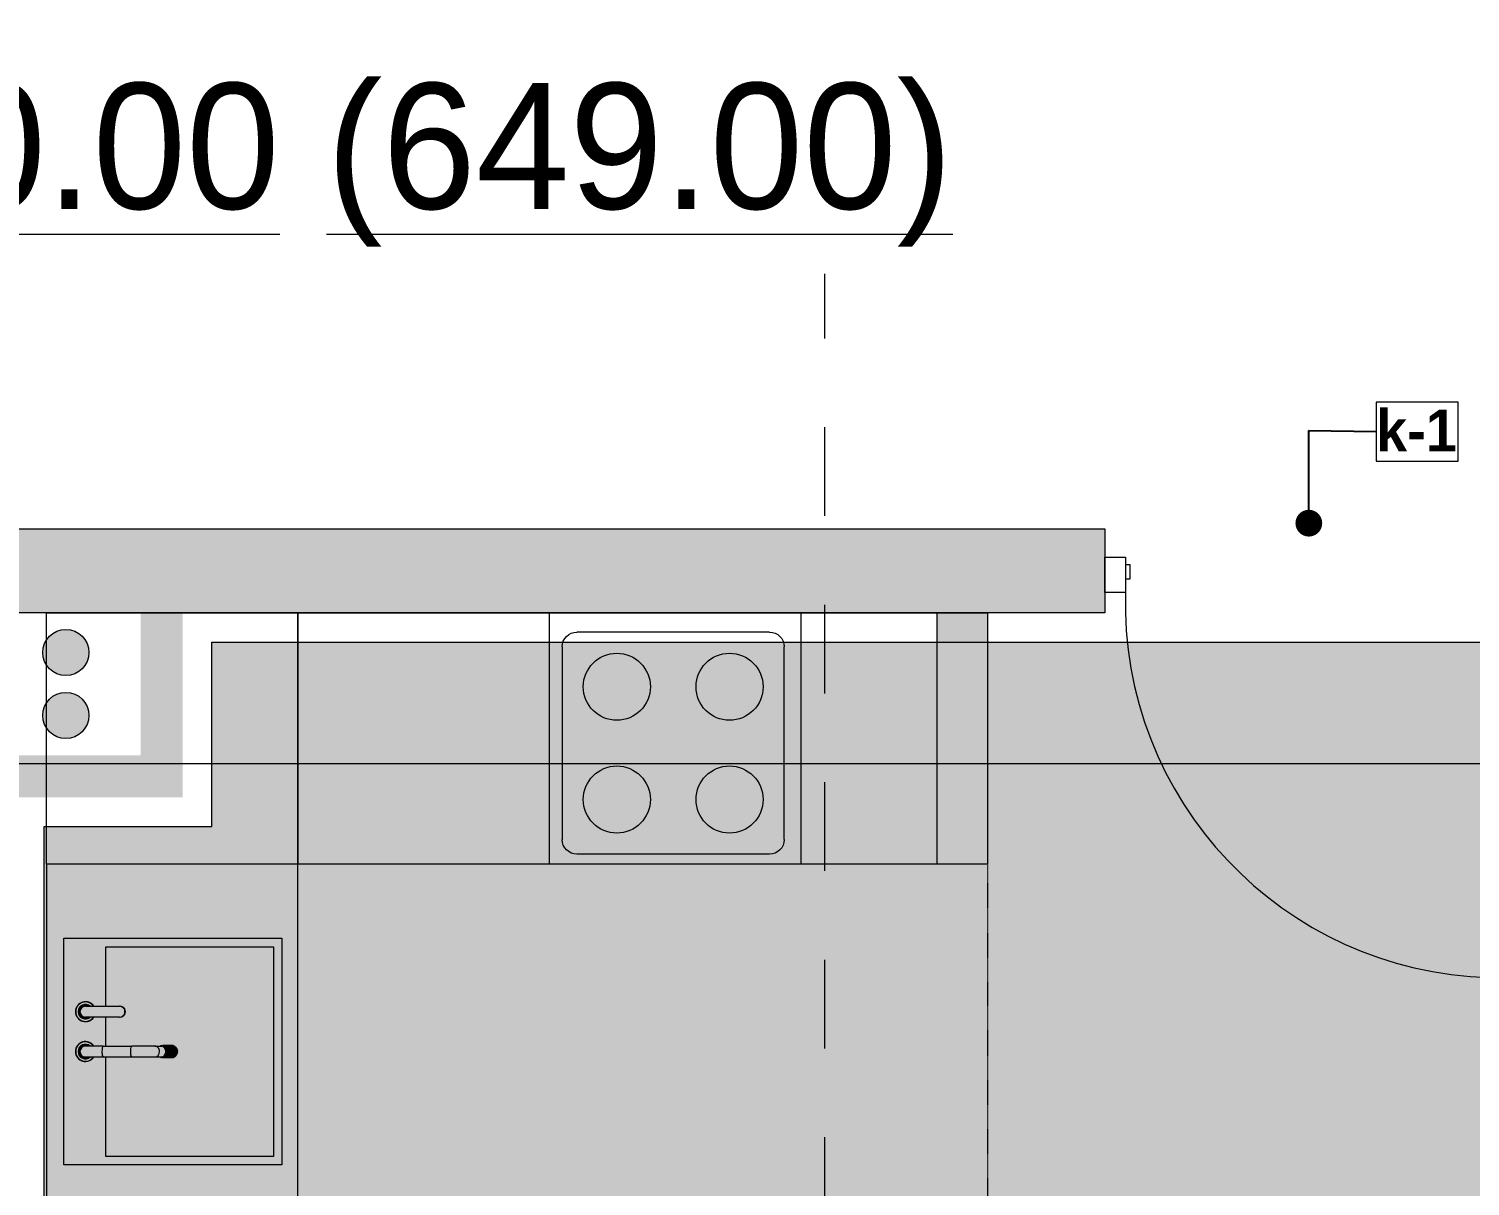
# Model space of a CAD drawing. Header units: millimetres. Extents: x 475206255 to 476720147, y 4620882299 to 4621447368.
# Drawn here: x 475243253 to 475246691, y 4620997683 to 4621000443 of the extents above; entities that cross this region are included whole.
import ezdxf

# ---------------------------------------------------------------- set-up
doc = ezdxf.new("R2010")
doc.units = ezdxf.units.MM
doc.header["$MEASUREMENT"] = 0
doc.set_wipeout_variables(frame=1)
for name, pattern in [('ACAD_ISO02W100', [7.5, 6, -1.5]), ('dash fine 0_25', [0.5952, 0.2976, -0.2976]), ('Dashed', [423.333333, 211.666667, -211.666667]), ('Wipeout_Contour', [1000, 0, -1000])]:
    doc.linetypes.add(name, pattern=pattern)
for name, color, linetype, lineweight in [('2D Drafting - General_Pen_No__1_Pen_No__7_Pen_No__7', 7, 'Continuous', 0), ('2D Drafting - General_Pen_No__250_Pen_No__7_Pen_No__250', 7, 'Continuous', 0), ('2D Drafting - General_Pen_No__250_Pen_No__7_Pen_No__7', 7, 'Continuous', 0), ('Doors_Pen_No__7_Pen_No__7_Pen_No__7', 7, 'Continuous', 0), ('G-Anno-Nplt_Pen_No__151', 151, 'Continuous', 0), ('G-Anno-Nplt_Pen_No__4', 7, 'Continuous', 0), ('New_--------AVEJI_MODZRAVI_Pen_No__7', 7, 'Continuous', 0), ('New_--------AVEJI_UDZRAVI_Pen_No__7', 7, 'Continuous', 0), ('New_._Pen_No__1', 1, 'Continuous', 0), ('New_Annotation - Label_Pen_No__1', 1, 'Continuous', 0), ('New_shenobebi_Pen_No__1', 1, 'Continuous', 0), ('shaxtebi da milebi_Pen_No__1_Pen_No__1_Pen_No__1', 1, 'Continuous', 0), ('zoma_Pen_No__142', 142, 'Continuous', 0), ('zoma_Pen_No__5_Pen_No__5', 5, 'Continuous', 0)]:
    doc.layers.add(name, color=color, linetype=linetype, lineweight=lineweight)
doc.layers.add('New_--aveji_Pen_No__251', color=7, linetype='Continuous', lineweight=0, true_color=0x656565)
doc.layers.add('shaxtebi da milebi_Pen_No__5_Pen_No__5_Pen_No__252', color=7, linetype='Continuous', lineweight=0, true_color=0x666666)
doc.layers.add('zoma', color=7, linetype='Continuous')
doc.styles.add('GENERATED_STYLE_2', font='arial.ttf')
doc.styles.add('GENERATED_STYLE_5', font='')
doc.styles.add('GENERATED_STYLE_6', font='avaza.ttf')
doc.styles.get('GENERATED_STYLE_5').set_extended_font_data('Avaza', bold=True)
doc.dimstyles.new('GENERATED_STYLE__3', dxfattribs={"dimtxt": 200, "dimasz": 64.421331, "dimexe": 0.18, "dimexo": 3, "dimgap": 0, "dimtad": 1, "dimtih": 1, "dimtoh": 1, "dimlfac": 0.001, "dimzin": 0, "dimdsep": 46, "dimtxsty": 'GENERATED_STYLE_2', "dimblk": 'ARROWHEAD_2', "dimblk1": 'ARROWHEAD_2', "dimblk2": 'ARROWHEAD_2', "dimcen": 0.09, "dimclrd": 142, "dimclre": 142, "dimclrt": 142, "dimadec": 0, "dimazin": 0, "dimtfac": 1, "dimtdec": 4, "dimtmove": 0, "dimatfit": 3, "dimfxl": 1, "dimtolj": 1, "dimtzin": 0, "dimarcsym": 0})
doc.dimstyles.new('GENERATED_STYLE__33', dxfattribs={"dimtxt": 0.18, "dimasz": 127.68, "dimexe": 0.18, "dimexo": 0.0625, "dimgap": 0, "dimtad": 0, "dimtih": 1, "dimtoh": 1, "dimdec": 4, "dimzin": 0, "dimdsep": 46, "dimcen": 0.09, "dimadec": 0, "dimazin": 0, "dimtfac": 1, "dimtdec": 4, "dimtmove": 0, "dimatfit": 3, "dimldrblk": 'ARROWHEAD_11', "dimfxl": 1, "dimtolj": 1, "dimtzin": 0, "dimarcsym": 0})
doc.dimstyles.new('GENERATED_STYLE__9', dxfattribs={"dimtxt": 200, "dimasz": 64.421331, "dimexe": 0.18, "dimexo": 3, "dimgap": 0, "dimtad": 1, "dimlfac": 0.001, "dimzin": 0, "dimdsep": 46, "dimtxsty": 'GENERATED_STYLE_2', "dimblk": 'ARROWHEAD_2', "dimblk1": 'ARROWHEAD_2', "dimblk2": 'ARROWHEAD_2', "dimcen": 0.09, "dimclrd": 142, "dimclre": 142, "dimclrt": 142, "dimadec": 0, "dimazin": 0, "dimtfac": 1, "dimtdec": 4, "dimtmove": 0, "dimatfit": 3, "dimfxl": 1, "dimtolj": 1, "dimtzin": 0, "dimarcsym": 0})

# ---------------------------------------------------------------- blocks, each defined once
blk = doc.blocks.new('*D846', base_point=(475826095.8, 4621095193.2))
at = {"layer": 'zoma_Pen_No__142', "color": 142, "linetype": 'Continuous', "lineweight": 0, "transparency": 16777216}
for p, q in [((475240543.8, 4620988819.2), (475240494.9, 4620988734.4)), ((475240519.4, 4620988713.2), (475240519.4, 4620988840.4)), ((475247043.8, 4620988819.2), (475246994.9, 4620988734.4)), ((475247019.4, 4620988713.2), (475247019.4, 4620988840.4)), ((475240519.4, 4620988776.8), (475247019.4, 4620988776.8))]:
    blk.add_line(p, q, dxfattribs=at)
at = {"layer": 'zoma_Pen_No__142', "color": 142, "lineweight": 0, "transparency": 16777216, "char_height": 200, "attachment_point": 7, "style": 'GENERATED_STYLE_2'}
for s, insert in [('\\A1;{\\pql;\\fArial|b0|i0|c204|p0;\\W1.000000;6.50}', (475243502.4, 4620988816.8)), ('\\A1;{\\pql;\\fArial|b0|i0|c204|p0;\\W1.000000;0.40}', (475246461, 4620988816.8))]:
    blk.add_mtext(s, dxfattribs=dict(at, insert=insert))
blk = doc.blocks.new('ARROWHEAD_2')
at = {"color": 0, "linetype": 'Continuous', "lineweight": 0}
for p, q in [((-0.378, -0.655), (0.378, 0.655)), ((0, 0), (-1, 0))]:
    blk.add_line(p, q, dxfattribs=at)
blk = doc.blocks.new('*D880', base_point=(475826095.8, 4621095193.2))
at = {"layer": 'zoma_Pen_No__142', "color": 142, "linetype": 'Continuous', "lineweight": 0, "transparency": 16777216}
for p, q in [((475297678.8, 4621006265.8), (475297594.1, 4621006314.7)), ((475297636.5, 4621006290.2), (475297636.5, 4621006331.7)), ((475297700, 4621006290.2), (475297572.9, 4621006290.2)), ((475297636.5, 4620991090.2), (475297636.5, 4621006290.2)), ((475297594.1, 4620991114.7), (475297678.8, 4620991065.8)), ((475297700, 4620991090.2), (475297572.9, 4620991090.2)), ((475297636.5, 4620991048.8), (475297636.5, 4620991090.2))]:
    blk.add_line(p, q, dxfattribs=at)
at = {"layer": 'zoma_Pen_No__142', "color": 142, "lineweight": 0, "transparency": 16777216, "insert": (475297596.5, 4620998347), "char_height": 200, "attachment_point": 7, "rotation": 90, "style": 'GENERATED_STYLE_2'}
blk.add_mtext('\\A1;{\\pql;\\fArial|b0|i0|c204|p0;\\W1.000000;15.20}', dxfattribs=at)
blk = doc.blocks.new('*D884', base_point=(475826095.8, 4621095193.2))
at = {"layer": 'zoma_Pen_No__142', "color": 142, "linetype": 'Continuous', "lineweight": 0, "transparency": 16777216}
for p, q in [((475296804.9, 4620998514.7), (475296889.7, 4620998465.8)), ((475296910.9, 4620998490.2), (475296783.8, 4620998490.2)), ((475296847.3, 4620995890.2), (475296847.3, 4620998490.2)), ((475296804.9, 4620995914.7), (475296889.7, 4620995865.8)), ((475296910.9, 4620995890.2), (475296783.8, 4620995890.2))]:
    blk.add_line(p, q, dxfattribs=at)
at = {"layer": 'zoma_Pen_No__142', "color": 142, "lineweight": 0, "transparency": 16777216, "char_height": 200, "attachment_point": 7, "rotation": 90, "style": 'GENERATED_STYLE_2'}
for s, insert in [('\\A1;{\\pql;\\fArial|b0|i0|c204|p0;\\W1.000000;0.40}', (475296807.3, 4620997931.9)), ('\\A1;{\\pql;\\fArial|b0|i0|c204|p0;\\W1.000000;2.60}', (475296807.3, 4620996923.3))]:
    blk.add_mtext(s, dxfattribs=dict(at, insert=insert))
blk = doc.blocks.new('*D885', base_point=(475826095.8, 4621095193.2))
at = {"layer": 'zoma_Pen_No__142', "color": 142, "linetype": 'Continuous', "lineweight": 0, "transparency": 16777216}
for p, q in [((475296910.9, 4620998890.2), (475296783.8, 4620998890.2)), ((475296804.9, 4620998914.7), (475296889.7, 4620998865.8)), ((475296847.3, 4620998490.2), (475296847.3, 4620998890.2)), ((475296804.9, 4620998514.7), (475296889.7, 4620998465.8)), ((475296910.9, 4620998490.2), (475296783.8, 4620998490.2))]:
    blk.add_line(p, q, dxfattribs=at)
blk = doc.blocks.new('*D886', base_point=(475826095.8, 4621095193.2))
at = {"layer": 'zoma_Pen_No__142', "color": 142, "linetype": 'Continuous', "lineweight": 0, "transparency": 16777216}
for p, q in [((475296804.9, 4620999514.7), (475296889.7, 4620999465.8)), ((475296910.9, 4620999490.2), (475296783.8, 4620999490.2)), ((475296847.3, 4620998890.2), (475296847.3, 4620999490.2)), ((475296910.9, 4620998890.2), (475296783.8, 4620998890.2)), ((475296804.9, 4620998914.7), (475296889.7, 4620998865.8))]:
    blk.add_line(p, q, dxfattribs=at)
at = {"layer": 'zoma_Pen_No__142', "color": 142, "lineweight": 0, "transparency": 16777216, "insert": (475296807.3, 4620998923.3), "char_height": 200, "attachment_point": 7, "rotation": 90, "style": 'GENERATED_STYLE_2'}
blk.add_mtext('\\A1;{\\pql;\\fArial|b0|i0|c204|p0;\\W1.000000;0.60}', dxfattribs=at)
blk = doc.blocks.new('*D887', base_point=(475826095.8, 4621095193.2))
at = {"layer": 'zoma_Pen_No__142', "color": 142, "linetype": 'Continuous', "lineweight": 0, "transparency": 16777216}
for p, q in [((475296910.9, 4621001090.2), (475296783.8, 4621001090.2)), ((475296804.9, 4621001114.7), (475296889.7, 4621001065.8)), ((475296847.3, 4620999490.2), (475296847.3, 4621001090.2)), ((475296804.9, 4620999514.7), (475296889.7, 4620999465.8)), ((475296910.9, 4620999490.2), (475296783.8, 4620999490.2))]:
    blk.add_line(p, q, dxfattribs=at)
at = {"layer": 'zoma_Pen_No__142', "color": 142, "lineweight": 0, "transparency": 16777216, "insert": (475296807.3, 4621000023.3), "char_height": 200, "attachment_point": 7, "rotation": 90, "style": 'GENERATED_STYLE_2'}
blk.add_mtext('\\A1;{\\pql;\\fArial|b0|i0|c204|p0;\\W1.000000;1.60}', dxfattribs=at)
blk = doc.blocks.new('*D1184', base_point=(475826095.8, 4621095193.2))
at = {"layer": 'zoma_Pen_No__142', "color": 142, "linetype": 'Continuous', "lineweight": 0, "transparency": 16777216}
for p, q in [((475240519.4, 4620938861), (475240519.4, 4620938988.1)), ((475247019.4, 4620938861), (475247019.4, 4620938988.1)), ((475240543.8, 4620938966.9), (475240494.9, 4620938882.2)), ((475247043.8, 4620938966.9), (475246994.9, 4620938882.2)), ((475240519.4, 4620938924.6), (475247019.4, 4620938924.6))]:
    blk.add_line(p, q, dxfattribs=at)
at = {"layer": 'zoma_Pen_No__142', "color": 142, "lineweight": 0, "transparency": 16777216, "char_height": 200, "attachment_point": 7, "style": 'GENERATED_STYLE_2'}
for s, insert in [('\\A1;{\\pql;\\fArial|b0|i0|c204|p0;\\W1.000000;6.50}', (475243502.4, 4620938964.6)), ('\\A1;{\\pql;\\fArial|b0|i0|c204|p0;\\W1.000000;0.40}', (475246461, 4620938964.6))]:
    blk.add_mtext(s, dxfattribs=dict(at, insert=insert))
blk = doc.blocks.new('ARROWHEAD_11')
at = {"color": 0, "linetype": 'Continuous', "lineweight": 0}
blk.add_line((0, 0), (-1, 0), dxfattribs=at)
at = {"color": 0, "linetype": 'Continuous', "lineweight": 0, "const_width": 0.25, "flags": 128}
blk.add_lwpolyline([(-0.125, 0, 1), (0.125, 0, 1)], format="xyb", close=True, dxfattribs=at)

msp = doc.modelspace()

# ---------------------------------------------------------------- hatches: boundary and pattern name
at = {"layer": '2D Drafting - General_Pen_No__250_Pen_No__7_Pen_No__7', "linetype": 'Continuous', "lineweight": 0}
for points in [[(475242219.369, 4620999250.184), (475245819.376, 4620999250.184), (475245819.376, 4620999050.184), (475242219.369, 4620999050.184)], [(475243219.355, 4620998710.184), (475243519.355, 4620998710.184), (475243519.355, 4620999050.184), (475243619.355, 4620999050.184), (475243619.355, 4620998609.996), (475243219.355, 4620998609.996)], [(475245419.868, 4620998450.184), (475245419.868, 4620999050.184), (475245539.868, 4620999050.184), (475245539.868, 4620998450.184)]]:
    msp.add_hatch(color=7, dxfattribs=at).paths.add_polyline_path(points)
at = {"layer": 'G-Anno-Nplt_Pen_No__151', "linetype": 'Continuous', "lineweight": 0, "true_color": 0x1f2f3f}
msp.add_hatch(color=169, dxfattribs=at).paths.add_polyline_path([(475243289.369, 4620992610.259), (475243289.369, 4620998539.996), (475243689.369, 4620998539.996), (475243689.369, 4620998980.184), (475246949.369, 4620998980.184), (475246949.369, 4620998295.259), (475247869.517, 4620998295.259), (475247869.517, 4620998365.259), (475249079.181, 4620998365.259), (475249079.181, 4620997965.259), (475249449.369, 4620997965.259), (475249519.369, 4620997965.259), (475249519.369, 4620995913.345), (475249449.369, 4620995913.345), (475249449.369, 4620991360.266), (475247489.369, 4620991360.266), (475247489.369, 4620991560.259), (475247289.369, 4620991560.259), (475247289.369, 4620992610.259)])
at = {"layer": 'shaxtebi da milebi_Pen_No__1_Pen_No__1_Pen_No__1', "linetype": 'Continuous', "lineweight": 0}
msp.add_hatch(color=1, dxfattribs=at).paths.add_polyline_path([(475243340.898, 4620998900.184, 1), (475243340.898, 4620999010.184, 1)])
at = {"layer": 'shaxtebi da milebi_Pen_No__5_Pen_No__5_Pen_No__252', "linetype": 'Continuous', "lineweight": 0, "true_color": 0x666666}
msp.add_hatch(color=251, dxfattribs=at).paths.add_polyline_path([(475243340.898, 4620998750.184, -1), (475243340.898, 4620998860.184, -1)])

# ---------------------------------------------------------------- linework, layer by layer
at = {"layer": '2D Drafting - General_Pen_No__1_Pen_No__7_Pen_No__7', "color": 7, "linetype": 'Continuous', "lineweight": 0}
msp.add_arc((475246761.654, 4620999072.975), 893.239, 178.396194, 268.396194, dxfattribs=at)
at = {"layer": '2D Drafting - General_Pen_No__250_Pen_No__7_Pen_No__250', "color": 7, "linetype": 'Continuous', "lineweight": 0, "flags": 128}
msp.add_lwpolyline([(475245419.868, 4620998450.184), (475245419.868, 4620999050.184), (475245539.868, 4620999050.184), (475245539.868, 4620998450.184)], close=True, dxfattribs=at)
at = {"layer": '2D Drafting - General_Pen_No__250_Pen_No__7_Pen_No__7', "color": 7, "linetype": 'Continuous', "lineweight": 0, "flags": 128}
msp.add_lwpolyline([(475242219.369, 4620999250.184), (475245819.376, 4620999250.184), (475245819.376, 4620999050.184), (475242219.369, 4620999050.184)], close=True, dxfattribs=at)
at = {"layer": 'Doors_Pen_No__7_Pen_No__7_Pen_No__7', "color": 7, "linetype": 'Continuous', "lineweight": 0, "flags": 128}
for points in [[(475245819.376, 4620999182.642), (475245868.765, 4620999182.642), (475245868.765, 4620999097.975), (475245819.376, 4620999097.975)], [(475245879.876, 4620999164.642), (475245868.765, 4620999164.642), (475245868.765, 4620999131.309), (475245879.876, 4620999131.309)]]:
    msp.add_lwpolyline(points, close=True, dxfattribs=at)
at = {"layer": 'G-Anno-Nplt_Pen_No__4', "color": 7, "linetype": 'Continuous', "lineweight": 0, "flags": 128}
msp.add_lwpolyline([(475243289.369, 4620992610.259), (475243289.369, 4620998539.996), (475243689.369, 4620998539.996), (475243689.369, 4620998980.184), (475246949.369, 4620998980.184), (475246949.369, 4620998295.259), (475247869.517, 4620998295.259), (475247869.517, 4620998365.259), (475249079.181, 4620998365.259), (475249079.181, 4620997965.259), (475249449.369, 4620997965.259), (475249519.369, 4620997965.259), (475249519.369, 4620995913.345), (475249449.369, 4620995913.345), (475249449.369, 4620991360.266), (475247489.369, 4620991360.266), (475247489.369, 4620991560.259), (475247289.369, 4620991560.259), (475247289.369, 4620992610.259)], close=True, dxfattribs=at)
at = {"layer": 'New_--------AVEJI_MODZRAVI_Pen_No__7', "color": 7, "linetype": 'dash fine 0_25', "lineweight": 0}
msp.add_lwpolyline([(475245539.868, 4620998450.184), (475245539.868, 4620997250.184), (475243444.159, 4620997250.184)], dxfattribs=at)
at = {"layer": 'New_--------AVEJI_UDZRAVI_Pen_No__7', "color": 7, "linetype": 'Continuous', "lineweight": 0}
for p, q in [((475245019.44, 4620999003.893), (475244560.173, 4620999003.893)), ((475244524.964, 4620998968.719), (475244524.964, 4620998509.451)), ((475245054.615, 4620998509.451), (475245054.615, 4620998968.719)), ((475245019.44, 4620998474.277), (475244560.172, 4620998474.277)), ((475243894.458, 4620998450.184), (475243294.458, 4620998450.184))]:
    msp.add_line(p, q, dxfattribs=at)
for points in [[(475243894.456, 4620998450.184), (475243294.917, 4620998450.184), (475243294.917, 4620999050.184), (475243894.456, 4620999050.184)], [(475243894.456, 4620998450.184), (475243894.456, 4620999050.184), (475245539.868, 4620999050.184), (475245539.868, 4620998450.184)], [(475245094.456, 4620999050.184), (475245094.456, 4620998450.184), (475244494.456, 4620998450.184), (475244494.456, 4620999050.184)]]:
    msp.add_lwpolyline(points, close=True, dxfattribs=at)
msp.add_lwpolyline([(475243294.458, 4620998450.184), (475243294.458, 4620997250.184), (475243894.458, 4620997250.184), (475243894.458, 4620998450.184)], dxfattribs=at)
for centre in [(475244655.346, 4620998873.545), (475244924.232, 4620998873.545), (475244655.346, 4620998604.625), (475244924.232, 4620998604.625)]:
    msp.add_circle(centre, 80, dxfattribs=at)
for points in [[(475244524.964, 4620998968.719), (475244524.964, 4620998988.149), (475244540.742, 4620999003.893), (475244560.138, 4620999003.893)], [(475245019.44, 4620999003.893), (475245038.871, 4620999003.893), (475245054.615, 4620998988.149), (475245054.615, 4620998968.719)], [(475244560.172, 4620998474.277), (475244540.742, 4620998474.277), (475244524.964, 4620998490.021), (475244524.964, 4620998509.451)], [(475245054.615, 4620998509.451), (475245054.615, 4620998490.021), (475245038.871, 4620998474.277), (475245019.44, 4620998474.277)]]:
    msp.add_open_spline(points, degree=3, dxfattribs=at)
at = {"layer": 'New_--aveji_Pen_No__251', "color": 251, "linetype": 'Continuous', "lineweight": 0, "true_color": 0x656565}
for p, q in [((475243387.59, 4620998111.55), (475243469.056, 4620998111.55)), ((475243470.48, 4620998111.55), (475243469.056, 4620998111.55)), ((475243469.056, 4620998085.791), (475243387.59, 4620998085.791)), ((475243436.026, 4620998016.479), (475243436.026, 4620998085.791)), ((475243469.056, 4620998085.791), (475243470.48, 4620998085.791)), ((475243430.061, 4620998016.479), (475243387.59, 4620998016.479)), ((475243387.59, 4620997990.72), (475243430.061, 4620997990.72)), ((475243430.061, 4620998016.479), (475243498.103, 4620998016.479)), ((475243430.061, 4620997990.72), (475243498.103, 4620997990.72)), ((475243553.223, 4620998016.479), (475243498.103, 4620998016.479)), ((475243498.103, 4620997990.72), (475243553.223, 4620997990.72)), ((475243553.223, 4620998016.479), (475243567.943, 4620998016.479)), ((475243553.223, 4620997990.72), (475243567.943, 4620997990.72)), ((475243568.663, 4620998017.805), (475243592.626, 4620998017.805)), ((475243596.453, 4620998017.804), (475243572.49, 4620998017.804)), ((475243597.607, 4620997989.656), (475243573.639, 4620997989.656)), ((475243597.606, 4620997989.653), (475243573.643, 4620997989.653)), ((475243573.646, 4620998017.546), (475243597.609, 4620998017.546)), ((475243577.179, 4620997991.298), (475243601.142, 4620997991.298)), ((475243601.145, 4620998015.899), (475243577.182, 4620998015.899)), ((475243603.339, 4620998012.592), (475243577.687, 4620998012.592)), ((475243603.339, 4620997994.607), (475243577.687, 4620997994.607)), ((475243602.122, 4620997992.036), (475243578.154, 4620997992.036)), ((475243602.122, 4620997992.034), (475243578.159, 4620997992.034)), ((475243578.161, 4620998015.164), (475243602.124, 4620998015.164)), ((475243605.792, 4620998008.466), (475243580.14, 4620998008.466)), ((475243605.792, 4620997998.733), (475243580.14, 4620997998.733)), ((475243580.865, 4620997995.074), (475243604.829, 4620997995.074)), ((475243604.83, 4620998012.122), (475243580.867, 4620998012.122)), ((475243606.653, 4620998003.6), (475243581.002, 4620998003.6)), ((475243605.483, 4620997996.177), (475243581.515, 4620997996.177)), ((475243605.483, 4620997996.175), (475243581.52, 4620997996.175)), ((475243581.522, 4620998011.021), (475243605.485, 4620998011.021)), ((475243582.985, 4620998000.149), (475243606.948, 4620998000.149)), ((475243606.949, 4620998007.047), (475243582.986, 4620998007.047)), ((475243607.178, 4620998001.447), (475243583.215, 4620998001.447)), ((475243583.216, 4620998005.748), (475243607.179, 4620998005.748)), ((475243572.478, 4620997989.399), (475243568.657, 4620997989.399)), ((475243572.486, 4620997989.395), (475243568.66, 4620997989.395)), ((475243572.487, 4620997989.394), (475243596.45, 4620997989.394))]:
    msp.add_line(p, q, dxfattribs=at)
at = {"layer": 'New_--aveji_Pen_No__251', "color": 251, "linetype": 'ACAD_ISO02W100', "lineweight": 0, "true_color": 0x656565}
for points in [[(475243894.457, 4620998450.184), (475243894.456, 4620999050.184)], [(475244494.457, 4620998450.184), (475244494.456, 4620999050.184)]]:
    msp.add_lwpolyline(points, dxfattribs=at)
at = {"layer": 'New_--aveji_Pen_No__251', "color": 251, "linetype": 'Continuous', "lineweight": 0, "true_color": 0x656565}
msp.add_lwpolyline([(475243336.29, 4620998273.676), (475243856.29, 4620998273.676), (475243856.29, 4620997733.561), (475243336.29, 4620997733.561)], close=True, dxfattribs=at)
msp.add_lwpolyline([(475243436.026, 4620998111.55), (475243436.026, 4620998253.676), (475243836.29, 4620998253.676), (475243836.29, 4620997753.561), (475243436.026, 4620997753.561), (475243436.026, 4620997990.72)], dxfattribs=at)
for centre, radius, start, end in [((475243387.59, 4620998098.67), 23.813, 32.7419, 180.000036), ((475243387.59, 4620998098.67), 23.813, 180.000036, 327.258173), ((475243387.59, 4620998098.67), 23.805, 32.755126, 180.000036), ((475243387.59, 4620998098.67), 23.805, 180.000036, 327.244947), ((475243387.59, 4620998098.67), 23.778, 32.796767, 180.000036), ((475243387.59, 4620998098.67), 23.778, 180.000036, 327.203306), ((475243387.59, 4620998098.67), 23.724, 32.880392, 180.000036), ((475243387.59, 4620998098.67), 23.724, 180.000036, 327.119681), ((475243387.59, 4620998098.67), 23.635, 33.020147, 180.000036), ((475243387.59, 4620998098.67), 23.635, 180.000037, 326.979925), ((475243387.59, 4620998098.67), 23.146, 33.811233, 180.000036), ((475243387.59, 4620998098.67), 23.146, 180.000036, 326.18884), ((475243387.59, 4620998098.67), 17.327, 48.016944, 180.000037), ((475243387.59, 4620998098.67), 17.327, 180.000036, 311.983129), ((475243387.59, 4620998098.67), 16.761, 50.211112, 180.000037), ((475243387.59, 4620998098.67), 16.761, 180.000035, 309.788961), ((475243387.59, 4620998098.67), 16.55, 51.097205, 180.000036), ((475243387.59, 4620998098.67), 16.55, 180.000037, 308.902866), ((475243387.59, 4620998098.67), 16.328, 52.073624, 180.000036), ((475243387.59, 4620998098.67), 16.328, 180.000037, 307.926447), ((475243387.59, 4620998098.67), 15.483, 56.287778, 180.000036), ((475243387.59, 4620998098.67), 15.483, 180.000036, 303.712295), ((475243387.59, 4620998098.67), 13.402, 73.949144, 180.000036), ((475243387.59, 4620998098.67), 13.402, 180.000036, 286.05093), ((475243387.59, 4620998098.67), 12.88, 90.000037, 270.000037), ((475243387.59, 4620998003.6), 23.813, 32.7419, 180.000036), ((475243387.59, 4620998003.6), 23.805, 32.755126, 180.000036), ((475243387.59, 4620998003.6), 23.778, 32.796767, 180.000036), ((475243387.59, 4620998003.6), 23.724, 32.880392, 180.000036), ((475243387.59, 4620998003.6), 23.635, 33.020148, 180.000036), ((475243387.59, 4620998003.6), 23.146, 33.811233, 180.000036), ((475243387.59, 4620998003.6), 23.813, 180.000036, 327.258173), ((475243387.59, 4620998003.6), 23.805, 180.000036, 327.244947), ((475243387.59, 4620998003.6), 23.778, 180.000036, 327.203306), ((475243387.59, 4620998003.6), 23.724, 180.000036, 327.119682), ((475243387.59, 4620998003.6), 23.635, 180.000036, 326.979926), ((475243387.59, 4620998003.6), 23.146, 180.000036, 326.18884), ((475243387.59, 4620998003.6), 17.327, 48.016945, 180.000037), ((475243387.59, 4620998003.6), 17.327, 180.000035, 311.983128), ((475243387.59, 4620998003.6), 16.761, 50.211112, 180.000037), ((475243387.59, 4620998003.6), 16.761, 180.000036, 309.788961), ((475243387.59, 4620998003.6), 16.55, 51.097205, 180.000036), ((475243387.59, 4620998003.6), 16.55, 180.000036, 308.902868), ((475243387.59, 4620998003.6), 16.328, 52.073624, 180.000036), ((475243387.59, 4620998003.6), 16.328, 180.000037, 307.926447), ((475243387.59, 4620998003.6), 15.483, 56.287778, 180.000036), ((475243387.59, 4620998003.6), 15.483, 180.000035, 303.712297), ((475243387.59, 4620998003.6), 13.402, 73.949144, 180.000036), ((475243387.59, 4620998003.6), 13.402, 180.000036, 286.05093), ((475243387.59, 4620998003.6), 12.88, 90.000037, 180.000035), ((475243387.59, 4620998003.6), 12.88, 180.000037, 270.000037)]:
    msp.add_arc(centre, radius, start, end, dxfattribs=at)
for centre, major_axis, ratio, start_param, end_param in [((475243469.056, 4620998098.67), (0, 12.88), 0.98480799, 3.14159259, 6.28318532), ((475243470.48, 4620998098.67), (0, 12.88), 0.98480506, 3.14159251, 6.28318517), ((475243430.061, 4620998003.6), (0, 12.88), 0.23905575, 0.00000006, 1.57079633), ((475243430.061, 4620998003.6), (0, 12.88), 0.23905575, 1.57079633, 3.14159271), ((475243498.103, 4620998003.6), (0, 12.88), 0.23905575, 6.28318507, 7.85398163), ((475243498.103, 4620998003.6), (0, 12.88), 0.23905575, 1.57079633, 3.14159271), ((475243553.223, 4620998003.6), (0, 12.88), 0.88988826, 4.71238898, 6.28318531), ((475243553.223, 4620998003.6), (0, 12.88), 0.88988826, 3.14159267, 4.71238898), ((475243569.985, 4620998003.6), (0, 13.515), 0.88988826, 0.08069143, 0.30793908), ((475243569.985, 4620998003.6), (0, 13.515), 0.88988826, 2.83365359, 3.06057562), ((475243570.575, 4620998003.6), (0, 14.367), 0.88988826, 2.8990159, 2.99122137), ((475243570.575, 4620998003.6), (0, 14.367), 0.88988826, 0.15012236, 0.24232781), ((475243567.943, 4620998003.6), (0, 12.88), 0.88988826, 4.71238898, 6.28318531), ((475243567.943, 4620998003.6), (0, 12.88), 0.88988826, 3.14159259, 4.71238898), ((475243569.768, 4620998003.6), (0, 12.82), 0.88988826, 3.09068451, 3.13000646), ((475243569.768, 4620998003.6), (0, 12.82), 0.88988826, 0.01153518, 0.05090817), ((475243569.768, 4620998003.6), (0, 12.82), 0.88988826, 5.90202136, 6.27159918), ((475243569.768, 4620998003.6), (0, 12.82), 0.88988826, 3.15312769, 3.52270557), ((475243569.985, 4620998003.6), (0, 13.515), 0.88988826, 3.22228408, 3.45327474), ((475243569.985, 4620998003.6), (0, 13.515), 0.88988826, 5.97117764, 6.20216828), ((475243570.575, 4620998003.6), (0, 14.367), 0.88988826, 3.29171498, 3.38392044), ((475243570.575, 4620998003.6), (0, 14.367), 0.88988826, 6.04060858, 6.13281399), ((475243569.768, 4620998003.6), (0, 12.82), 0.88988826, 3.54582678, 3.91540464), ((475243569.768, 4620998003.6), (0, 12.82), 0.88988826, 5.50932229, 5.87890013), ((475243569.985, 4620998003.6), (0, 13.515), 0.88988826, 3.61498315, 3.84597379), ((475243569.985, 4620998003.6), (0, 13.515), 0.88988826, 5.57847855, 5.80946922), ((475243570.575, 4620998003.6), (0, 14.367), 0.88988826, 3.68441407, 3.77661956), ((475243570.575, 4620998003.6), (0, 14.367), 0.88988826, 5.64790952, 5.74011495), ((475243569.768, 4620998003.6), (0, 12.82), 0.88988826, 5.1166232, 5.48620103), ((475243569.768, 4620998003.6), (0, 12.82), 0.88988826, 3.93852589, 4.30810372), ((475243569.985, 4620998003.6), (0, 13.515), 0.88988826, 4.00768224, 4.23867289), ((475243569.985, 4620998003.6), (0, 13.515), 0.88988826, 5.18577946, 5.41677015), ((475243569.768, 4620998003.6), (0, 12.82), 0.88988826, 4.72392409, 5.0935019), ((475243569.768, 4620998003.6), (0, 12.82), 0.88988826, 4.331225, 4.70080283), ((475243570.575, 4620998003.6), (0, 14.367), 0.88988826, 4.0771132, 4.16931861), ((475243570.575, 4620998003.6), (0, 14.367), 0.88988826, 5.25521041, 5.34741586), ((475243569.985, 4620998003.6), (0, 13.515), 0.88988826, 4.40038131, 4.63137199), ((475243569.985, 4620998003.6), (0, 13.515), 0.88988826, 4.79308039, 5.02407106), ((475243570.575, 4620998003.6), (0, 14.367), 0.88988826, 4.46981226, 4.5620177), ((475243570.575, 4620998003.6), (0, 14.367), 0.88988826, 4.86251133, 4.95471677), ((475243594.538, 4620998003.6), (0, 14.367), 0.88988826, 3.29171498, 3.38392044), ((475243594.538, 4620998003.6), (0, 14.367), 0.88988826, 6.04060858, 6.13281406), ((475243594.538, 4620998003.6), (0, 14.367), 0.88988826, 3.68441407, 3.7766195), ((475243594.538, 4620998003.6), (0, 14.367), 0.88988826, 5.64790952, 5.74011495), ((475243597.168, 4620998003.6), (0, 11.65), 0.88988826, 3.76046563, 3.84980682), ((475243597.168, 4620998003.6), (0, 11.65), 0.88988826, 5.57467637, 5.66419212), ((475243594.538, 4620998003.6), (0, 14.367), 0.88988826, 4.07711315, 4.16931861), ((475243594.538, 4620998003.6), (0, 14.367), 0.88988826, 5.25521041, 5.34741586), ((475243597.168, 4620998003.6), (0, 11.65), 0.88988826, 4.10641306, 5.31802189), ((475243594.538, 4620998003.6), (0, 14.367), 0.88988826, 4.46981225, 4.5620177), ((475243594.538, 4620998003.6), (0, 14.367), 0.88988826, 4.86251134, 4.95471679)]:
    msp.add_ellipse(centre, major_axis=major_axis, ratio=ratio, start_param=start_param, end_param=end_param, dxfattribs=at)
for points in [[(475243566.311, 4620997990.72), (475243566.689, 4620997990.375), (475243567.087, 4620997990.02), (475243567.504, 4620997989.654)], [(475243567.506, 4620998017.543), (475243567.089, 4620998017.178), (475243566.692, 4620998016.823), (475243566.314, 4620998016.479)], [(475243568.657, 4620997989.399), (475243568.771, 4620997989.649), (475243568.889, 4620997989.893), (475243569.012, 4620997990.129)], [(475243569.016, 4620998017.071), (475243568.894, 4620998017.308), (475243568.776, 4620998017.553), (475243568.663, 4620998017.805)], [(475243569.012, 4620997990.129), (475243569.222, 4620997990.352), (475243569.43, 4620997990.569), (475243569.636, 4620997990.78)], [(475243569.637, 4620998016.419), (475243569.432, 4620998016.631), (475243569.225, 4620998016.848), (475243569.016, 4620998017.071)], [(475243569.636, 4620997990.78), (475243569.65, 4620997990.81), (475243569.664, 4620997990.839), (475243569.678, 4620997990.868)], [(475243569.678, 4620998016.331), (475243569.664, 4620998016.36), (475243569.65, 4620998016.389), (475243569.637, 4620998016.419)], [(475243569.705, 4620997990.873), (475243569.77, 4620997990.842), (475243569.835, 4620997990.811), (475243569.9, 4620997990.78)], [(475243569.9, 4620998016.419), (475243569.835, 4620998016.388), (475243569.77, 4620998016.357), (475243569.705, 4620998016.326)], [(475243570.958, 4620998017.071), (475243570.593, 4620998016.848), (475243570.24, 4620998016.63), (475243569.9, 4620998016.419)], [(475243569.9, 4620997990.78), (475243570.239, 4620997990.569), (475243570.59, 4620997990.351), (475243570.954, 4620997990.128)], [(475243570.954, 4620997990.128), (475243571.442, 4620997989.891), (475243571.953, 4620997989.647), (475243572.487, 4620997989.394)], [(475243572.488, 4620998017.801), (475243571.955, 4620998017.55), (475243571.445, 4620998017.307), (475243570.958, 4620998017.071)], [(475243573.639, 4620997989.656), (475243573.643, 4620997990.027), (475243573.654, 4620997990.387), (475243573.673, 4620997990.735)], [(475243573.677, 4620998016.462), (475243573.659, 4620998016.813), (475243573.649, 4620998017.174), (475243573.646, 4620998017.546)], [(475243573.673, 4620997990.735), (475243573.786, 4620997991.065), (475243573.898, 4620997991.387), (475243574.012, 4620997991.699)], [(475243574.012, 4620998015.5), (475243573.9, 4620998015.812), (475243573.788, 4620998016.133), (475243573.677, 4620998016.462)], [(475243574.012, 4620997991.699), (475243574.013, 4620997991.75), (475243574.014, 4620997991.801), (475243574.016, 4620997991.851)], [(475243574.016, 4620998015.348), (475243574.014, 4620998015.399), (475243574.013, 4620998015.449), (475243574.012, 4620998015.5)], [(475243574.016, 4620997991.851), (475243574.095, 4620997991.838), (475243574.175, 4620997991.825), (475243574.255, 4620997991.813)], [(475243574.256, 4620998015.386), (475243574.175, 4620998015.374), (475243574.095, 4620998015.361), (475243574.016, 4620998015.348)], [(475243574.255, 4620997991.813), (475243574.646, 4620997991.734), (475243575.05, 4620997991.653), (475243575.468, 4620997991.571)], [(475243575.472, 4620998015.627), (475243575.052, 4620998015.544), (475243574.647, 4620998015.464), (475243574.256, 4620998015.386)], [(475243575.468, 4620997991.571), (475243576.013, 4620997991.482), (475243576.584, 4620997991.392), (475243577.179, 4620997991.298)], [(475243577.178, 4620998015.896), (475243576.584, 4620998015.803), (475243576.015, 4620998015.714), (475243575.472, 4620998015.627)], [(475243577.687, 4620998012.592), (475243577.705, 4620998012.651), (475243577.723, 4620998012.71), (475243577.742, 4620998012.769)], [(475243577.687, 4620997994.607), (475243577.767, 4620997994.618), (475243577.847, 4620997994.629), (475243577.928, 4620997994.64)], [(475243577.741, 4620997994.43), (475243577.723, 4620997994.489), (475243577.705, 4620997994.549), (475243577.687, 4620997994.607)], [(475243577.742, 4620998012.769), (475243577.75, 4620998013.134), (475243577.761, 4620998013.51), (475243577.776, 4620998013.896)], [(475243577.773, 4620997993.301), (475243577.759, 4620997993.687), (475243577.748, 4620997994.064), (475243577.741, 4620997994.43)], [(475243577.928, 4620998012.559), (475243577.847, 4620998012.57), (475243577.767, 4620998012.581), (475243577.687, 4620998012.592)], [(475243577.776, 4620998013.896), (475243577.893, 4620998014.305), (475243578.021, 4620998014.728), (475243578.161, 4620998015.164)], [(475243578.154, 4620997992.036), (475243578.016, 4620997992.471), (475243577.889, 4620997992.892), (475243577.773, 4620997993.301)], [(475243579.15, 4620998012.352), (475243578.729, 4620998012.423), (475243578.321, 4620998012.492), (475243577.928, 4620998012.559)], [(475243577.928, 4620997994.64), (475243578.32, 4620997994.706), (475243578.727, 4620997994.774), (475243579.147, 4620997994.844)], [(475243579.147, 4620997994.844), (475243579.695, 4620997994.919), (475243580.268, 4620997994.995), (475243580.865, 4620997995.074)], [(475243580.863, 4620998012.119), (475243580.267, 4620998012.199), (475243579.696, 4620998012.277), (475243579.15, 4620998012.352)], [(475243580.14, 4620998008.466), (475243580.179, 4620998008.525), (475243580.218, 4620998008.583), (475243580.257, 4620998008.642)], [(475243580.14, 4620997998.733), (475243580.212, 4620997998.765), (475243580.285, 4620997998.798), (475243580.358, 4620997998.831)], [(475243580.257, 4620997998.557), (475243580.218, 4620997998.616), (475243580.179, 4620997998.675), (475243580.14, 4620997998.733)], [(475243580.358, 4620998008.368), (475243580.285, 4620998008.401), (475243580.212, 4620998008.434), (475243580.14, 4620998008.466)], [(475243580.257, 4620998008.642), (475243580.394, 4620998009.005), (475243580.538, 4620998009.378), (475243580.69, 4620998009.761)], [(475243581.433, 4620998007.744), (475243581.062, 4620998007.958), (475243580.703, 4620998008.166), (475243580.358, 4620998008.368)], [(475243580.358, 4620997998.831), (475243580.703, 4620997999.032), (475243581.061, 4620997999.239), (475243581.431, 4620997999.451)], [(475243580.688, 4620997997.434), (475243580.537, 4620997997.818), (475243580.393, 4620997998.192), (475243580.257, 4620997998.557)], [(475243581.515, 4620997996.177), (475243581.223, 4620997996.609), (475243580.947, 4620997997.028), (475243580.688, 4620997997.434)], [(475243580.69, 4620998009.761), (475243580.951, 4620998010.168), (475243581.228, 4620998010.588), (475243581.522, 4620998011.021)], [(475243581.002, 4620998003.6), (475243581.059, 4620998003.649), (475243581.117, 4620998003.698), (475243581.176, 4620998003.748)], [(475243581.176, 4620998003.451), (475243581.117, 4620998003.501), (475243581.059, 4620998003.55), (475243581.002, 4620998003.6)], [(475243581.176, 4620998003.748), (475243581.431, 4620998004.053), (475243581.697, 4620998004.367), (475243581.973, 4620998004.689)], [(475243581.973, 4620998002.506), (475243581.697, 4620998002.829), (475243581.431, 4620998003.144), (475243581.176, 4620998003.451)], [(475243581.431, 4620997999.451), (475243581.926, 4620997999.676), (475243582.444, 4620997999.909), (475243582.985, 4620998000.149)], [(475243582.981, 4620998007.046), (475243582.441, 4620998007.286), (475243581.925, 4620998007.518), (475243581.433, 4620998007.744)], [(475243581.973, 4620998004.689), (475243582.367, 4620998005.031), (475243582.781, 4620998005.384), (475243583.216, 4620998005.748)], [(475243583.21, 4620998001.447), (475243582.777, 4620998001.811), (475243582.365, 4620998002.164), (475243581.973, 4620998002.506)], [(475243598.804, 4620997990.748), (475243598.425, 4620997990.395), (475243598.026, 4620997990.031), (475243597.607, 4620997989.656)], [(475243597.609, 4620998017.546), (475243598.028, 4620998017.169), (475243598.428, 4620998016.804), (475243598.807, 4620998016.45)], [(475243598.807, 4620998016.45), (475243598.958, 4620998016.263), (475243599.105, 4620998016.08), (475243599.248, 4620998015.899)], [(475243599.246, 4620997991.298), (475243599.102, 4620997991.118), (475243598.954, 4620997990.934), (475243598.804, 4620997990.748)], [(475243602.899, 4620997993.316), (475243602.655, 4620997992.902), (475243602.397, 4620997992.476), (475243602.122, 4620997992.036)], [(475243602.124, 4620998015.164), (475243602.399, 4620998014.723), (475243602.658, 4620998014.295), (475243602.902, 4620998013.881)], [(475243602.902, 4620998013.881), (475243603.047, 4620998013.479), (475243603.185, 4620998013.088), (475243603.315, 4620998012.708)], [(475243603.315, 4620997994.491), (475243603.183, 4620997994.11), (475243603.045, 4620997993.718), (475243602.899, 4620997993.316)], [(475243603.315, 4620998012.708), (475243603.323, 4620998012.669), (475243603.331, 4620998012.63), (475243603.339, 4620998012.592)], [(475243603.339, 4620997994.607), (475243603.331, 4620997994.569), (475243603.323, 4620997994.53), (475243603.315, 4620997994.491)], [(475243603.339, 4620998012.592), (475243603.371, 4620998012.585), (475243603.404, 4620998012.578), (475243603.437, 4620998012.57)], [(475243603.437, 4620997994.629), (475243603.404, 4620997994.622), (475243603.371, 4620997994.615), (475243603.339, 4620997994.607)], [(475243603.437, 4620998012.57), (475243603.707, 4620998012.5), (475243603.981, 4620998012.428), (475243604.259, 4620998012.355)], [(475243604.257, 4620997994.841), (475243603.98, 4620997994.769), (475243603.706, 4620997994.698), (475243603.437, 4620997994.629)], [(475243604.829, 4620997995.074), (475243604.64, 4620997994.994), (475243604.449, 4620997994.917), (475243604.257, 4620997994.841)], [(475243604.259, 4620998012.355), (475243604.449, 4620998012.279), (475243604.638, 4620998012.202), (475243604.824, 4620998012.122)], [(475243605.485, 4620998011.021), (475243605.604, 4620998010.583), (475243605.712, 4620998010.158), (475243605.81, 4620998009.746)], [(475243605.808, 4620997997.449), (475243605.71, 4620997997.038), (475243605.602, 4620997996.614), (475243605.483, 4620997996.177)], [(475243605.792, 4620998008.466), (475243605.819, 4620998008.445), (475243605.847, 4620998008.423), (475243605.875, 4620998008.402)], [(475243605.792, 4620997998.733), (475243605.797, 4620997998.695), (475243605.803, 4620997998.656), (475243605.809, 4620997998.617)], [(475243605.809, 4620998008.582), (475243605.803, 4620998008.543), (475243605.797, 4620998008.505), (475243605.792, 4620998008.466)], [(475243605.809, 4620997998.617), (475243605.812, 4620997998.239), (475243605.812, 4620997997.849), (475243605.808, 4620997997.449)], [(475243605.81, 4620998009.746), (475243605.813, 4620998009.347), (475243605.813, 4620998008.959), (475243605.809, 4620998008.582)], [(475243605.875, 4620997998.797), (475243605.847, 4620997998.776), (475243605.819, 4620997998.754), (475243605.792, 4620997998.733)], [(475243605.875, 4620998008.402), (475243606.096, 4620998008.191), (475243606.319, 4620998007.975), (475243606.544, 4620998007.753)], [(475243606.543, 4620997999.442), (475243606.318, 4620997999.221), (475243606.095, 4620997999.006), (475243605.875, 4620997998.797)], [(475243606.544, 4620998007.753), (475243606.682, 4620998007.525), (475243606.817, 4620998007.29), (475243606.948, 4620998007.047)], [(475243606.653, 4620998003.6), (475243606.671, 4620998003.567), (475243606.69, 4620998003.535), (475243606.708, 4620998003.502)], [(475243606.708, 4620998003.697), (475243606.69, 4620998003.664), (475243606.671, 4620998003.632), (475243606.653, 4620998003.6)], [(475243606.948, 4620998000.149), (475243606.817, 4620997999.906), (475243606.682, 4620997999.671), (475243606.543, 4620997999.442)], [(475243606.708, 4620998003.502), (475243606.835, 4620998003.183), (475243606.961, 4620998002.855), (475243607.088, 4620998002.519)], [(475243607.088, 4620998004.676), (475243606.962, 4620998004.341), (475243606.835, 4620998004.014), (475243606.708, 4620998003.697)], [(475243607.088, 4620998002.519), (475243607.124, 4620998002.173), (475243607.154, 4620998001.815), (475243607.178, 4620998001.447)], [(475243607.179, 4620998005.748), (475243607.155, 4620998005.38), (475243607.125, 4620998005.023), (475243607.088, 4620998004.676)]]:
    msp.add_open_spline(points, degree=3, dxfattribs=at)
at = {"layer": 'New_shenobebi_Pen_No__1', "color": 1, "linetype": 'Dashed', "lineweight": 0}
msp.add_lwpolyline([(475245151.342, 4620986580.832), (475245151.342, 4621009874.053)], dxfattribs=at)
at = {"layer": 'shaxtebi da milebi_Pen_No__1_Pen_No__1_Pen_No__1', "color": 1, "linetype": 'Continuous', "lineweight": 0, "flags": 128}
msp.add_lwpolyline([(475243340.898, 4620998900.184, -1), (475243340.898, 4620999010.184, -1)], format="xyb", close=True, dxfattribs=at)
at = {"layer": 'shaxtebi da milebi_Pen_No__5_Pen_No__5_Pen_No__252', "color": 251, "linetype": 'Continuous', "lineweight": 0, "true_color": 0x666666, "flags": 128}
msp.add_lwpolyline([(475243340.898, 4620998750.184, -1), (475243340.898, 4620998860.184, -1)], format="xyb", close=True, dxfattribs=at)
at = {"layer": 'zoma_Pen_No__5_Pen_No__5', "color": 5, "linetype": 'Continuous', "lineweight": 0}
msp.add_line((475229338.818, 4620998690.259), (475299168.647, 4620998690.259), dxfattribs=at)

# ---------------------------------------------------------------- dimensions: what is measured, and where the dimension line sits
at = {"layer": 'zoma', "color": 142, "linetype": 'Continuous', "lineweight": 0}
for base, p1, p2, picture, middle in [((475297636.458, 4621006290.231), (475231619.434, 4620991090.231), (475231619.434, 4621006290.231), '*D880', (475297496.458, 4620998682.058)), ((475296847.329, 4621001090.233), (475231619.689, 4620999490.231), (475231619.434, 4621001090.233), '*D887', (475296707.329, 4621000282.228)), ((475296847.329, 4620999490.231), (475231619.434, 4620998890.231), (475231619.689, 4620999490.231), '*D886', (475296707.329, 4620999182.227)), ((475296847.329, 4620998890.231), (475231619.434, 4620998490.231), (475231619.434, 4620998890.231), '*D885', (475296707.329, 4620998190.81)), ((475296847.329, 4620998490.231), (475231619.434, 4620995890.231), (475231619.434, 4620998490.231), '*D884', (475296707.329, 4620997182.227))]:
    dim = msp.add_linear_dim(base=base, p1=p1, p2=p2, angle=90, dimstyle='GENERATED_STYLE__9', dxfattribs=at)
    dim.commit()
    dim.dimension.update_dxf_attribs({"geometry": picture, "text_midpoint": middle, "dimtype": 160, "text_rotation": 90})
for base, picture, middle in [((475247019.369, 4620988776.8), '*D846', (475243761.365, 4620988916.8)), ((475247019.369, 4620938924.566), '*D1184', (475243761.365, 4620939064.566))]:
    dim = msp.add_linear_dim(base=base, p1=(475240519.369, 4621006027.167), p2=(475247019.369, 4621006027.167), dimstyle='GENERATED_STYLE__3', dxfattribs=at)
    dim.commit()
    dim.dimension.update_dxf_attribs({"geometry": picture, "text_midpoint": middle, "dimtype": 160})

# ---------------------------------------------------------------- next in the draw order: wipeouts: each hides what was drawn before it
at = {"color": 1, "linetype": 'Wipeout_Contour', "lineweight": 0, "ltscale": 23226869268.8809}
msp.add_wipeout([(475242552.73, 4620999859.013), (475245393.729, 4620999859.013), (475245393.729, 4621000394.914), (475242552.73, 4621000394.914)], dxfattribs=at).dxf.layer = 'New_._Pen_No__1'
at = {"color": 1, "linetype": 'Continuous', "lineweight": 0, "ltscale": 23226867717.5546}
msp.add_wipeout([(475246466.446, 4620999411.316), (475246662.211, 4620999411.316), (475246662.211, 4620999552.492), (475246466.446, 4620999552.492)], dxfattribs=at).dxf.layer = 'New_Annotation - Label_Pen_No__1'

# ---------------------------------------------------------------- next in the draw order: linework, layer by layer
at = {"layer": 'New_Annotation - Label_Pen_No__1', "color": 1, "linetype": 'Continuous', "lineweight": 0, "flags": 128}
msp.add_lwpolyline([(475246466.446, 4620999411.316), (475246662.211, 4620999411.316), (475246662.211, 4620999552.492), (475246466.446, 4620999552.492), (475246466.446, 4620999411.316)], close=True, dxfattribs=at)

# ---------------------------------------------------------------- next in the draw order: texts
at = {"layer": 'New_._Pen_No__1', "color": 1, "linetype": 'Continuous', "lineweight": 0, "insert": (475243973.23, 4621000322.249), "char_height": 308.823529, "attachment_point": 2, "style": 'GENERATED_STYLE_6'}
msp.add_mtext('\\A1;{\\pqc;\\fAvaza|b0|i0|c0|p0;\\W1.000000;O\\fArial|b0|i0|c204|p0;\\H1.029412x;\\W1.000000;+\\fAvaza|b0|i0|c0|p0;\\L\\H0.943673x;\\W1.000000;\\L0.00 (649.00)}', dxfattribs=at)
at = {"layer": 'New_Annotation - Label_Pen_No__1', "color": 1, "linetype": 'Continuous', "lineweight": 0, "insert": (475246466.446, 4620999484.65), "char_height": 100, "attachment_point": 4, "style": 'GENERATED_STYLE_5'}
msp.add_mtext('\\A1;{\\pql;\\fAvaza|b1|i0|c0|p0;\\W1.000000;k-\\fAvaza|b1|i0|c0|p0;\\W1.000000;1}', dxfattribs=at)

# ---------------------------------------------------------------- next in the draw order: leaders
at = {"layer": 'New_Annotation - Label_Pen_No__1', "color": 1, "linetype": 'Continuous', "lineweight": 0, "annotation_type": 0, "has_hookline": 1, "hookline_direction": 0, "text_width": 172.587}
msp.add_leader([(475246306.161, 4620999263.712), (475246306.161, 4620999484.65), (475246466.446, 4620999481.904)], dimstyle='GENERATED_STYLE__33', dxfattribs=at)

doc.saveas('drawing.dxf')
